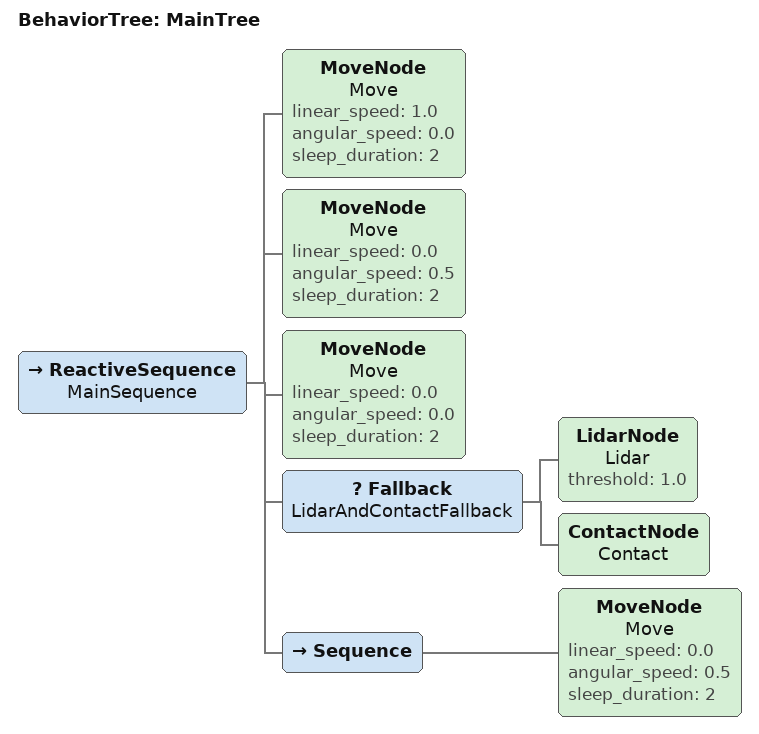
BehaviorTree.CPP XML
<root BTCPP_format="4" main_tree_to_execute="MainTree">
    <BehaviorTree ID="MainTree">
        <ReactiveSequence name="MainSequence">
            <MoveNode name="Move" linear_speed="1.0" angular_speed="0.0" sleep_duration="2"/>
            <MoveNode name="Move" linear_speed="0.0" angular_speed="0.5" sleep_duration="2"/>
            <MoveNode name="Move" linear_speed="0.0" angular_speed="0.0" sleep_duration="2"/>
            <Fallback name="LidarAndContactFallback">
                <LidarNode name="Lidar" threshold="1.0"/>
                <ContactNode name="Contact"/>
            </Fallback>
            <Sequence>
                <MoveNode name="Move" linear_speed="0.0" angular_speed="0.5" sleep_duration="2"/>
            </Sequence>
        </ReactiveSequence>
    </BehaviorTree>
</root>
